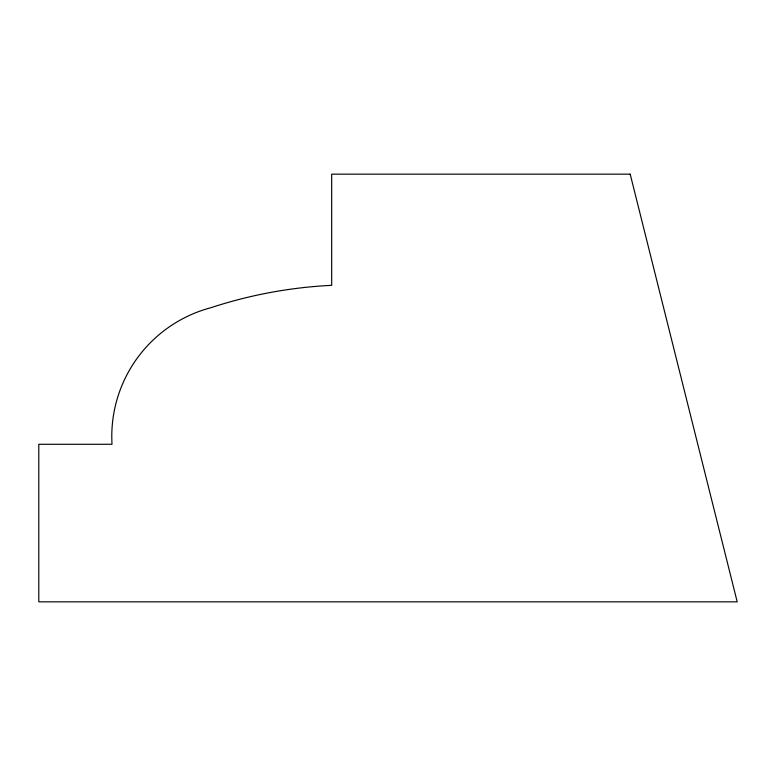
<?xml version="1.0" encoding="UTF-8"?>
<svg xmlns="http://www.w3.org/2000/svg" width="776" height="776" viewBox="0 0 776 776"><rect width="100%" height="100%" fill="white"/><g stroke="black" fill="none" stroke-linecap="round" stroke-linejoin="round"><path stroke-width="1.16" d="M630.19 174.163L331.682 174.163L331.682 285.335A457.53 457.53 0 0 0 210.946 307.703A133.162 133.162 0 0 0 112.016 444.27L38.8 444.27L38.8 601.837L737.2 601.837L630.19 174.163"/></g></svg>
